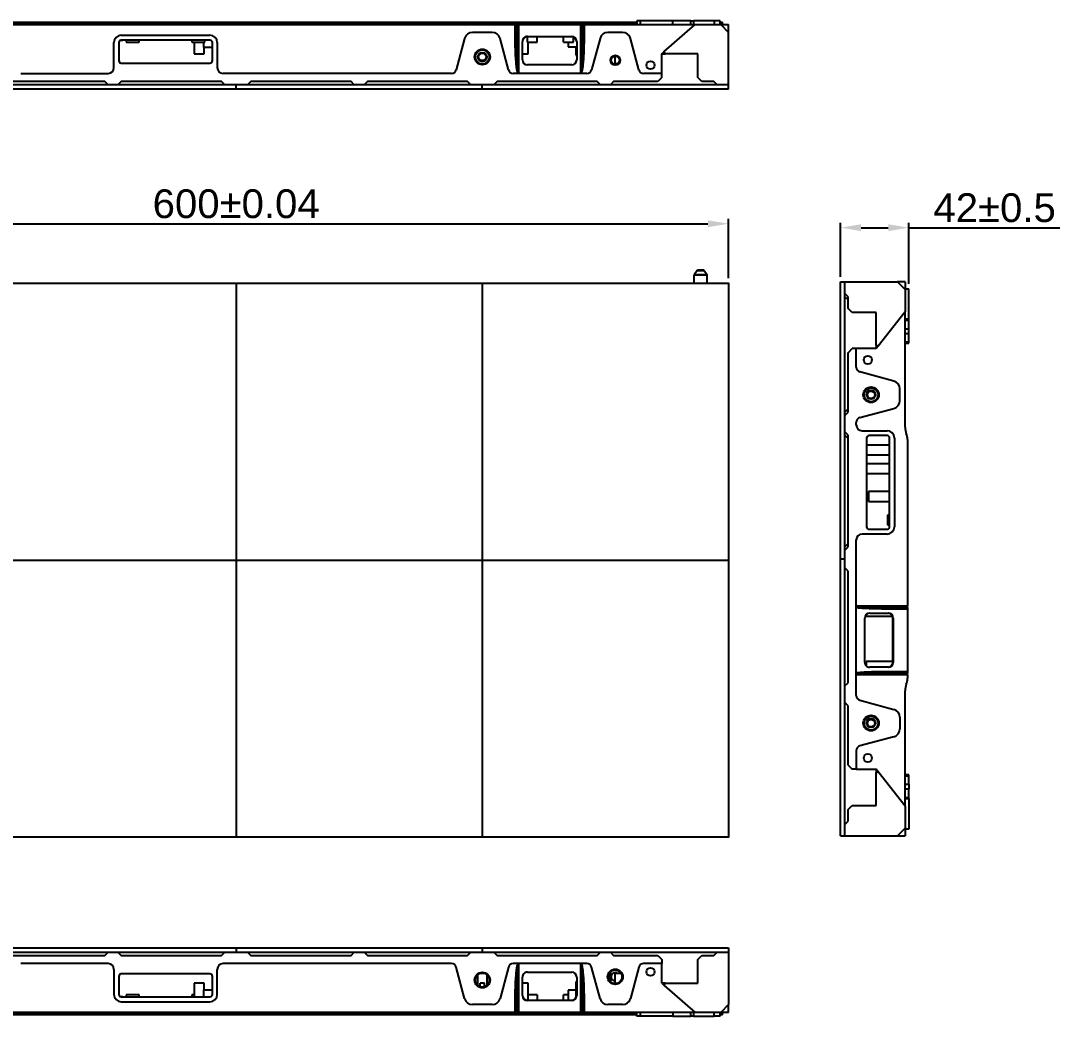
# Model space of a CAD drawing. Header units: millimetres. Extents: x 5797 to 13496, y 1699 to 3075.
# Drawn here: x 6124 to 6759, y 2261 to 2867 of the extents above; entities that cross this region are included whole.
import ezdxf

# ---------------------------------------------------------------- set-up
doc = ezdxf.new("R2010")
doc.units = ezdxf.units.MM
doc.styles.get("Standard").update_dxf_attribs({"font": 'arial.ttf'})
doc.dimstyles.new('UDM_1-5', dxfattribs={"dimscale": 5, "dimtxt": 3.5, "dimasz": 2.5, "dimexe": 0.6, "dimexo": 0.6, "dimtad": 1, "dimtoh": 1, "dimzin": 9, "dimdsep": 46, "dimtxsty": 'Standard', "dimcen": 0, "dimclrd": 2, "dimclre": 2, "dimclrt": 2, "dimadec": 0, "dimazin": 2, "dimtfac": 1, "dimtofl": 0, "dimtmove": 0, "dimatfit": 3, "dimfxl": 1, "dimarcsym": 0})

# ---------------------------------------------------------------- blocks, each defined once
blk = doc.blocks.new('*D4')
at = {"color": 2, "lineweight": -2, "transparency": 16777216}
for p, q in [((5954.84, 2710.64), (5954.84, 2746.89)), ((5967.34, 2743.89), (6542.34, 2743.89)), ((6554.84, 2710.64), (6554.84, 2746.89))]:
    blk.add_line(p, q, dxfattribs=at)
at = {"color": 2, "transparency": 16777216}
for points in [[(5967.34, 2745.97), (5967.34, 2741.8), (5954.84, 2743.89)], [(6542.34, 2745.97), (6542.34, 2741.8), (6554.84, 2743.89)]]:
    blk.add_solid(points, dxfattribs=at)
at = {"layer": 'Defpoints', "color": 0, "transparency": 16777216}
for p in [(6554.84, 2743.89), (5954.84, 2707.64), (6554.84, 2707.64)]:
    blk.add_point(p, dxfattribs=at)
at = {"color": 2, "transparency": 16777216, "insert": (6254.84, 2755.95), "char_height": 17.5, "attachment_point": 5}
blk.add_mtext('600±0.04', dxfattribs=at)
blk = doc.blocks.new('*D7')
at = {"color": 2, "lineweight": -2, "transparency": 16777216}
for p, q in [((6623.12, 2711.44), (6623.12, 2744.48)), ((6664.72, 2707.25), (6664.72, 2744.48)), ((6635.62, 2741.48), (6652.22, 2741.48)), ((6664.72, 2741.48), (6756.77, 2741.48))]:
    blk.add_line(p, q, dxfattribs=at)
at = {"color": 2, "transparency": 16777216}
for points in [[(6635.62, 2743.56), (6635.62, 2739.4), (6623.12, 2741.48)], [(6652.22, 2743.56), (6652.22, 2739.4), (6664.72, 2741.48)]]:
    blk.add_solid(points, dxfattribs=at)
at = {"layer": 'Defpoints', "color": 0, "transparency": 16777216}
for p in [(6664.72, 2741.48), (6623.12, 2708.44), (6664.72, 2704.25)]:
    blk.add_point(p, dxfattribs=at)
at = {"color": 2, "transparency": 16777216, "insert": (6717, 2753.54), "char_height": 17.5, "attachment_point": 5}
blk.add_mtext('42±0.5', dxfattribs=at)

msp = doc.modelspace()

# ---------------------------------------------------------------- linework, layer by layer
at = {"color": 7, "linetype": 'Continuous', "lineweight": 25}
for p, q in [((6010.65, 2866.663), (6499.031, 2866.663)), ((6010.65, 2865.936), (6499.031, 2865.936)), ((6084.34, 2865.163), (6424.84, 2865.163)), ((6424.84, 2858.28), (6424.84, 2865.163)), ((6425.84, 2865.163), (6424.84, 2865.163)), ((6425.84, 2865.163), (6426.84, 2865.163)), ((6425.84, 2858.192), (6425.84, 2865.163)), ((6426.84, 2865.163), (6426.84, 2835.506)), ((6426.84, 2865.163), (6464.84, 2865.163)), ((6464.84, 2835.506), (6464.84, 2865.163)), ((6464.84, 2865.163), (6465.84, 2865.163)), ((6465.84, 2865.163), (6465.84, 2858.192)), ((6466.84, 2865.163), (6465.84, 2865.163)), ((6466.84, 2865.163), (6466.84, 2858.28)), ((6466.84, 2865.163), (6534.496, 2865.163)), ((6501.152, 2867.463), (6499.031, 2867.463)), ((6499.031, 2867.463), (6499.031, 2865.163)), ((6501.152, 2865.163), (6501.152, 2867.463)), ((6520.885, 2867.463), (6501.152, 2867.463)), ((6515.698, 2848.777), (6534.496, 2865.163)), ((6520.885, 2865.163), (6520.885, 2867.463)), ((6531.933, 2867.463), (6520.885, 2867.463)), ((6531.933, 2865.163), (6531.933, 2867.463)), ((6531.933, 2867.463), (6533.516, 2867.463)), ((6533.516, 2867.463), (6533.516, 2865.163)), ((6546.165, 2867.463), (6533.516, 2867.463)), ((6534.496, 2865.163), (6550.14, 2865.163)), ((6546.165, 2867.463), (6546.165, 2865.163)), ((6549.84, 2867.463), (6546.165, 2867.463)), ((6549.84, 2865.163), (6549.84, 2867.463)), ((6549.84, 2866.663), (6551.111, 2866.663)), ((6549.84, 2865.936), (6551.174, 2865.936)), ((6550.14, 2865.163), (6554.84, 2860.463)), ((6550.14, 2865.163), (6554.84, 2865.163)), ((6551.174, 2865.936), (6551.111, 2866.663)), ((6551.174, 2865.936), (6551.242, 2865.163)), ((6554.84, 2860.463), (6554.84, 2865.163)), ((6184.84, 2858.713), (6238.84, 2858.713)), ((6410.805, 2860.463), (6398.876, 2860.463)), ((6490.305, 2860.463), (6481.376, 2860.463)), ((6554.84, 2828.463), (6554.84, 2860.463)), ((6180.34, 2838.963), (6180.34, 2854.213)), ((6183.34, 2854.213), (6183.34, 2843.213)), ((6185.84, 2855.463), (6184.011, 2855.463)), ((6238.84, 2855.713), (6184.84, 2855.713)), ((6185.84, 2855.463), (6185.84, 2855.713)), ((6187.84, 2855.713), (6187.84, 2854.463)), ((6187.84, 2854.463), (6195.84, 2854.463)), ((6195.84, 2854.463), (6195.84, 2855.713)), ((6227.84, 2855.713), (6227.84, 2854.463)), ((6227.84, 2854.463), (6235.84, 2854.463)), ((6229.34, 2854.463), (6229.34, 2847.463)), ((6235.067, 2851.463), (6235.067, 2854.463)), ((6235.84, 2854.463), (6235.84, 2855.713)), ((6240.34, 2843.213), (6240.34, 2854.213)), ((6243.34, 2854.213), (6243.34, 2838.963)), ((6394.046, 2856.757), (6388.936, 2837.687)), ((6420.744, 2837.687), (6415.635, 2856.757)), ((6429.34, 2843.619), (6429.34, 2854.987)), ((6432.34, 2857.953), (6459.34, 2857.953)), ((6432.34, 2857.778), (6432.34, 2857.953)), ((6459.34, 2857.778), (6432.34, 2857.778)), ((6432.34, 2854.463), (6432.34, 2857.778)), ((6432.34, 2854.463), (6438.34, 2854.463)), ((6432.84, 2847.463), (6432.84, 2854.463)), ((6438.34, 2854.463), (6438.34, 2857.778)), ((6454.34, 2854.463), (6454.34, 2857.778)), ((6454.34, 2854.463), (6460.34, 2854.463)), ((6457.16, 2854.463), (6457.16, 2851.663)), ((6457.16, 2851.663), (6462.34, 2851.663)), ((6459.34, 2857.778), (6459.34, 2857.953)), ((6460.34, 2854.463), (6460.34, 2857.608)), ((6461.84, 2851.663), (6461.84, 2846.563)), ((6462.34, 2854.987), (6462.34, 2843.619)), ((6476.546, 2856.757), (6471.436, 2837.687)), ((6500.244, 2837.687), (6495.135, 2856.757)), ((6229.34, 2847.463), (6235.34, 2847.463)), ((6235.067, 2851.463), (6240.34, 2851.463)), ((6235.34, 2847.463), (6235.34, 2851.463)), ((6429.34, 2847.463), (6432.84, 2847.463)), ((6461.84, 2846.563), (6462.34, 2846.563)), ((6485.626, 2845.954), (6485.626, 2841.563)), ((6514.19, 2847.463), (6515.698, 2848.777)), ((6514.19, 2847.463), (6516.19, 2847.463)), ((6514.19, 2835.463), (6514.19, 2847.463)), ((6516.19, 2847.463), (6515.698, 2848.777)), ((6536.19, 2847.463), (6516.19, 2847.463)), ((6536.19, 2832.963), (6536.19, 2847.463)), ((6184.84, 2841.713), (6238.84, 2841.713)), ((6459.34, 2840.653), (6432.34, 2840.653)), ((6485.626, 2841.563), (6487.465, 2841.563)), ((6123.642, 2835.463), (6176.84, 2835.463)), ((6386.038, 2835.463), (6246.84, 2835.463)), ((6468.538, 2835.463), (6423.642, 2835.463)), ((6514.19, 2835.463), (6503.142, 2835.463)), ((6514.19, 2832.963), (6511.69, 2830.463)), ((6514.19, 2832.963), (6514.19, 2835.463)), ((6538.69, 2830.463), (6536.19, 2832.963)), ((6254.84, 2828.463), (6104.84, 2828.463)), ((6174.84, 2830.463), (6113.84, 2830.463)), ((6176.84, 2828.463), (6174.84, 2830.463)), ((6182.84, 2828.463), (6176.84, 2828.463)), ((6184.84, 2830.463), (6182.84, 2828.463)), ((6245.84, 2830.463), (6184.84, 2830.463)), ((6247.84, 2828.463), (6245.84, 2830.463)), ((6261.84, 2828.463), (6247.84, 2828.463)), ((6254.84, 2825.863), (6254.84, 2828.463)), ((6404.84, 2828.463), (6254.84, 2828.463)), ((6263.84, 2830.463), (6261.84, 2828.463)), ((6324.84, 2830.463), (6263.84, 2830.463)), ((6326.84, 2828.463), (6324.84, 2830.463)), ((6332.84, 2828.463), (6326.84, 2828.463)), ((6334.84, 2830.463), (6332.84, 2828.463)), ((6395.84, 2830.463), (6334.84, 2830.463)), ((6397.84, 2828.463), (6395.84, 2830.463)), ((6411.84, 2828.463), (6397.84, 2828.463)), ((6554.84, 2828.463), (6404.84, 2828.463)), ((6404.84, 2825.863), (6404.84, 2828.463)), ((6413.84, 2830.463), (6411.84, 2828.463)), ((6474.84, 2830.463), (6413.84, 2830.463)), ((6476.84, 2828.463), (6474.84, 2830.463)), ((6482.84, 2828.463), (6476.84, 2828.463)), ((6484.84, 2830.463), (6482.84, 2828.463)), ((6511.69, 2830.463), (6484.84, 2830.463)), ((6545.84, 2830.463), (6538.69, 2830.463)), ((6547.84, 2828.463), (6545.84, 2830.463)), ((6554.84, 2828.463), (6547.84, 2828.463)), ((6554.84, 2825.863), (6554.84, 2828.463)), ((6254.84, 2825.863), (6104.84, 2825.863)), ((6404.84, 2825.863), (6254.84, 2825.863)), ((6554.84, 2825.863), (6404.84, 2825.863)), ((6623.117, 2539.688), (6623.117, 2708.438)), ((6623.117, 2708.438), (6625.717, 2708.438)), ((6625.717, 2539.688), (6625.717, 2708.438)), ((6625.717, 2701.438), (6625.717, 2708.438)), ((6625.717, 2708.438), (6657.717, 2708.438)), ((6657.717, 2708.438), (6662.417, 2703.738)), ((6662.417, 2708.438), (6657.717, 2708.438)), ((6662.417, 2708.438), (6662.417, 2703.738)), ((6627.717, 2699.438), (6625.717, 2701.438)), ((6625.717, 2699.438), (6627.717, 2697.438)), ((6627.717, 2692.288), (6627.717, 2699.438)), ((6662.417, 2704.247), (6664.717, 2704.247)), ((6662.417, 2703.738), (6662.417, 2690.192)), ((6664.717, 2685.688), (6664.717, 2704.247)), ((6630.217, 2689.788), (6627.717, 2692.288)), ((6644.717, 2689.788), (6630.217, 2689.788)), ((6644.717, 2669.788), (6644.717, 2689.788)), ((6662.417, 2690.192), (6645.957, 2669.357)), ((6662.417, 2619.955), (6662.417, 2690.192)), ((6664.717, 2685.688), (6662.417, 2685.688)), ((6664.717, 2684.938), (6662.417, 2684.938)), ((6664.717, 2684.938), (6664.717, 2685.688)), ((6664.717, 2679.938), (6664.717, 2684.938)), ((6662.417, 2679.938), (6664.717, 2679.938)), ((6662.417, 2676.938), (6664.717, 2676.938)), ((6664.717, 2676.938), (6664.717, 2679.938)), ((6664.717, 2671.938), (6664.717, 2676.938)), ((6627.717, 2665.288), (6630.217, 2667.788)), ((6632.717, 2667.788), (6630.217, 2667.788)), ((6632.717, 2656.49), (6632.717, 2667.788)), ((6644.717, 2667.788), (6632.717, 2667.788)), ((6645.957, 2669.357), (6644.717, 2669.788)), ((6644.717, 2669.788), (6644.717, 2667.788)), ((6645.957, 2669.357), (6644.717, 2667.788)), ((6662.417, 2671.938), (6664.717, 2671.938)), ((6662.417, 2671.188), (6664.717, 2671.188)), ((6664.717, 2671.188), (6664.717, 2671.938)), ((6627.717, 2629.063), (6627.717, 2665.288)), ((6655.511, 2648.08), (6634.941, 2653.592)), ((6659.217, 2636.125), (6659.217, 2643.25)), ((6627.717, 2631.063), (6625.717, 2629.063)), ((6634.941, 2625.783), (6655.511, 2631.295)), ((6625.717, 2627.063), (6627.717, 2629.063)), ((6625.717, 2627.563), (6626.226, 2627.571)), ((6625.717, 2627.563), (6626.217, 2627.563)), ((6625.717, 2617.063), (6625.717, 2627.063)), ((6627.717, 2615.063), (6625.717, 2617.063)), ((6632.717, 2621.313), (6632.717, 2622.886)), ((6636.217, 2617.813), (6651.467, 2617.813)), ((6625.717, 2615.063), (6627.717, 2613.063)), ((6627.717, 2547.063), (6627.717, 2615.063)), ((6638.967, 2613.313), (6638.967, 2559.313)), ((6651.467, 2614.813), (6640.467, 2614.813)), ((6652.967, 2559.313), (6652.967, 2613.313)), ((6655.967, 2613.313), (6655.967, 2559.313)), ((6663.917, 2612.356), (6663.917, 2511.188)), ((6652.967, 2609.068), (6638.967, 2609.068)), ((6638.967, 2603.068), (6652.967, 2603.068)), ((6652.967, 2597.688), (6638.967, 2597.688)), ((6638.967, 2591.688), (6652.967, 2591.688)), ((6640.217, 2579.288), (6638.967, 2579.288)), ((6652.967, 2580.688), (6640.217, 2580.688)), ((6640.217, 2580.688), (6640.217, 2574.688)), ((6638.967, 2576.088), (6640.217, 2576.088)), ((6640.217, 2574.688), (6652.967, 2574.688)), ((6652.967, 2566.438), (6651.717, 2566.438)), ((6651.717, 2566.438), (6651.717, 2563.438)), ((6651.717, 2563.438), (6651.717, 2560.438)), ((6651.717, 2560.438), (6652.967, 2560.438)), ((6651.467, 2554.813), (6636.217, 2554.813)), ((6640.467, 2557.813), (6651.467, 2557.813)), ((6627.717, 2549.063), (6625.717, 2547.063)), ((6625.717, 2545.063), (6627.717, 2547.063)), ((6632.717, 2456.49), (6632.717, 2551.313)), ((6625.717, 2545.688), (6626.353, 2545.699)), ((6626.342, 2545.688), (6625.717, 2545.688)), ((6625.717, 2534.313), (6625.717, 2545.063)), ((6623.117, 2370.938), (6623.117, 2539.688)), ((6623.117, 2539.688), (6625.717, 2539.688)), ((6625.717, 2370.938), (6625.717, 2539.688)), ((6627.717, 2532.313), (6625.717, 2534.313)), ((6625.717, 2533.688), (6626.342, 2533.688)), ((6626.353, 2533.676), (6625.717, 2533.688)), ((6627.717, 2464.313), (6627.717, 2532.313)), ((6632.717, 2511.188), (6663.917, 2511.188)), ((6632.717, 2510.531), (6649.819, 2510.188)), ((6663.917, 2509.188), (6649.645, 2509.188)), ((6649.819, 2510.188), (6663.917, 2510.188)), ((6663.917, 2510.188), (6663.917, 2511.188)), ((6663.917, 2510.188), (6663.917, 2509.188)), ((6663.917, 2509.188), (6663.917, 2471.188)), ((6637.907, 2476.688), (6637.907, 2503.688)), ((6638.817, 2505.85), (6638.817, 2504.813)), ((6638.817, 2504.813), (6654.816, 2504.813)), ((6640.873, 2506.688), (6652.242, 2506.688)), ((6655.032, 2503.688), (6655.207, 2503.688)), ((6655.032, 2476.688), (6655.032, 2503.688)), ((6655.207, 2503.688), (6655.207, 2476.688)), ((6655.032, 2477.313), (6638.817, 2477.313)), ((6638.817, 2477.313), (6638.817, 2474.525)), ((6652.242, 2473.688), (6640.873, 2473.688)), ((6649.645, 2471.188), (6663.917, 2471.188)), ((6655.032, 2476.688), (6655.207, 2476.688)), ((6663.917, 2471.188), (6663.917, 2470.188)), ((6625.717, 2462.313), (6627.717, 2464.313)), ((6649.819, 2470.188), (6632.717, 2469.845)), ((6663.917, 2469.188), (6632.717, 2469.188)), ((6663.917, 2470.188), (6649.819, 2470.188)), ((6663.917, 2469.188), (6663.917, 2470.188)), ((6663.917, 2469.188), (6663.917, 2467.019)), ((6625.717, 2452.313), (6625.717, 2462.313)), ((6662.417, 2389.183), (6662.417, 2459.42)), ((6627.717, 2450.313), (6625.717, 2452.313)), ((6626.217, 2451.813), (6625.717, 2451.813)), ((6634.941, 2453.592), (6655.511, 2448.08)), ((6627.717, 2414.088), (6627.717, 2450.313)), ((6659.217, 2443.25), (6659.217, 2436.125)), ((6655.511, 2431.295), (6634.941, 2425.783)), ((6632.717, 2422.886), (6632.717, 2411.588)), ((6627.717, 2414.088), (6630.217, 2411.588)), ((6632.717, 2411.588), (6630.217, 2411.588)), ((6632.717, 2411.588), (6644.717, 2411.588)), ((6645.957, 2410.018), (6644.717, 2411.588)), ((6644.717, 2411.588), (6644.717, 2409.588)), ((6644.717, 2409.588), (6645.957, 2410.018)), ((6644.717, 2389.588), (6644.717, 2409.588)), ((6662.417, 2389.183), (6645.957, 2410.018)), ((6664.717, 2408.188), (6662.417, 2408.188)), ((6664.717, 2407.438), (6662.417, 2407.438)), ((6664.717, 2407.438), (6664.717, 2408.188)), ((6664.717, 2402.438), (6664.717, 2407.438)), ((6662.417, 2402.438), (6664.717, 2402.438)), ((6664.717, 2402.438), (6664.717, 2399.438)), ((6664.717, 2399.438), (6662.417, 2399.438)), ((6662.417, 2394.438), (6664.717, 2394.438)), ((6664.717, 2394.438), (6664.717, 2399.438)), ((6664.717, 2393.688), (6664.717, 2394.438)), ((6627.717, 2387.088), (6630.217, 2389.588)), ((6630.217, 2389.588), (6644.717, 2389.588)), ((6662.417, 2393.688), (6664.717, 2393.688)), ((6662.417, 2389.183), (6662.417, 2375.638)), ((6664.717, 2393.688), (6664.717, 2375.128)), ((6627.717, 2379.938), (6627.717, 2387.088)), ((6625.717, 2377.938), (6627.717, 2379.938)), ((6625.717, 2370.938), (6625.717, 2377.938)), ((6662.417, 2375.638), (6657.717, 2370.938)), ((6662.417, 2375.638), (6662.417, 2370.938)), ((6623.117, 2370.938), (6625.717, 2370.938)), ((6625.717, 2370.938), (6657.717, 2370.938)), ((6657.717, 2370.938), (6662.417, 2370.938)), ((6664.717, 2375.128), (6662.417, 2375.128)), ((6104.84, 2302.798), (6254.84, 2302.798)), ((6104.84, 2300.198), (6254.84, 2300.198)), ((6174.84, 2298.198), (6176.84, 2300.198)), ((6176.84, 2300.198), (6182.84, 2300.198)), ((6182.84, 2300.198), (6184.84, 2298.198)), ((6245.84, 2298.198), (6247.84, 2300.198)), ((6247.84, 2300.198), (6261.84, 2300.198)), ((6254.84, 2302.798), (6404.84, 2302.798)), ((6254.84, 2302.798), (6254.84, 2300.198)), ((6254.84, 2300.198), (6404.84, 2300.198)), ((6261.84, 2300.198), (6263.84, 2298.198)), ((6324.84, 2298.198), (6326.84, 2300.198)), ((6326.84, 2300.198), (6332.84, 2300.198)), ((6332.84, 2300.198), (6334.84, 2298.198)), ((6395.84, 2298.198), (6397.84, 2300.198)), ((6397.84, 2300.198), (6411.84, 2300.198)), ((6404.84, 2302.798), (6404.84, 2300.198)), ((6404.84, 2302.798), (6554.84, 2302.798)), ((6404.84, 2300.198), (6554.84, 2300.198)), ((6411.84, 2300.198), (6413.84, 2298.198)), ((6474.84, 2298.198), (6476.84, 2300.198)), ((6476.84, 2300.198), (6482.84, 2300.198)), ((6482.84, 2300.198), (6484.84, 2298.198)), ((6545.84, 2298.198), (6547.84, 2300.198)), ((6547.84, 2300.198), (6554.84, 2300.198)), ((6554.84, 2302.798), (6554.84, 2300.198)), ((6554.84, 2300.198), (6554.84, 2268.198)), ((6113.84, 2298.198), (6174.84, 2298.198)), ((6176.84, 2293.198), (6123.642, 2293.198)), ((6184.84, 2298.198), (6245.84, 2298.198)), ((6386.038, 2293.198), (6246.84, 2293.198)), ((6263.84, 2298.198), (6324.84, 2298.198)), ((6334.84, 2298.198), (6395.84, 2298.198)), ((6413.84, 2298.198), (6474.84, 2298.198)), ((6468.538, 2293.198), (6423.642, 2293.198)), ((6426.84, 2293.155), (6426.84, 2263.498)), ((6464.84, 2263.498), (6464.84, 2293.155)), ((6484.84, 2298.198), (6511.69, 2298.198)), ((6514.19, 2293.198), (6503.142, 2293.198)), ((6511.69, 2298.198), (6514.19, 2295.698)), ((6514.19, 2295.698), (6514.19, 2293.198)), ((6514.19, 2281.198), (6514.19, 2293.198)), ((6536.19, 2295.698), (6538.69, 2298.198)), ((6536.19, 2281.198), (6536.19, 2295.698)), ((6538.69, 2298.198), (6545.84, 2298.198)), ((6180.34, 2289.698), (6180.34, 2274.448)), ((6238.84, 2286.948), (6184.84, 2286.948)), ((6243.34, 2274.448), (6243.34, 2289.698)), ((6394.046, 2271.904), (6388.936, 2290.975)), ((6420.744, 2290.975), (6415.635, 2271.904)), ((6432.34, 2288.008), (6459.34, 2288.008)), ((6476.546, 2271.904), (6471.436, 2290.975)), ((6482.84, 2282.331), (6482.84, 2288.066)), ((6482.84, 2288.066), (6482.84, 2282.331)), ((6485.626, 2287.098), (6485.626, 2281.054)), ((6489.53, 2287.098), (6485.626, 2287.098)), ((6500.244, 2290.975), (6495.135, 2271.904)), ((6183.34, 2285.448), (6183.34, 2274.448)), ((6229.34, 2281.198), (6229.34, 2272.948)), ((6235.34, 2281.198), (6229.34, 2281.198)), ((6235.34, 2277.198), (6235.34, 2281.198)), ((6240.34, 2274.448), (6240.34, 2285.448)), ((6401.84, 2286.209), (6401.84, 2280.188)), ((6406.09, 2281.198), (6403.59, 2281.198)), ((6403.59, 2279.136), (6403.59, 2281.198)), ((6406.09, 2279.136), (6406.09, 2281.198)), ((6407.84, 2280.188), (6407.84, 2286.209)), ((6429.34, 2273.674), (6429.34, 2285.043)), ((6432.84, 2281.198), (6429.34, 2281.198)), ((6432.84, 2270.883), (6432.84, 2281.198)), ((6461.84, 2282.098), (6461.84, 2272.21)), ((6462.34, 2282.098), (6461.84, 2282.098)), ((6462.34, 2285.043), (6462.34, 2273.674)), ((6489.84, 2286.304), (6489.84, 2284.093)), ((6514.19, 2281.198), (6515.698, 2279.884)), ((6516.19, 2281.198), (6514.19, 2281.198)), ((6515.698, 2279.884), (6516.19, 2281.198)), ((6516.19, 2281.198), (6536.19, 2281.198)), ((6187.84, 2274.198), (6187.84, 2272.948)), ((6195.84, 2274.198), (6187.84, 2274.198)), ((6195.84, 2272.948), (6195.84, 2274.198)), ((6227.84, 2274.198), (6227.84, 2272.948)), ((6229.34, 2274.198), (6227.84, 2274.198)), ((6235.067, 2272.948), (6235.067, 2277.198)), ((6235.067, 2277.198), (6240.34, 2277.198)), ((6438.34, 2274.198), (6432.84, 2274.198)), ((6438.34, 2274.198), (6438.34, 2270.883)), ((6454.34, 2270.883), (6454.34, 2274.198)), ((6457.16, 2274.198), (6454.34, 2274.198)), ((6457.16, 2276.998), (6457.16, 2270.883)), ((6461.84, 2276.998), (6457.16, 2276.998)), ((6515.698, 2279.884), (6534.496, 2263.498)), ((6184.011, 2273.198), (6185.84, 2273.198)), ((6184.84, 2272.948), (6238.84, 2272.948)), ((6184.84, 2269.948), (6238.84, 2269.948)), ((6185.84, 2272.948), (6185.84, 2273.198)), ((6410.805, 2268.198), (6398.876, 2268.198)), ((6424.84, 2263.498), (6424.84, 2270.382)), ((6425.84, 2263.498), (6425.84, 2270.469)), ((6432.34, 2270.883), (6432.34, 2270.708)), ((6432.34, 2270.883), (6459.34, 2270.883)), ((6459.34, 2270.708), (6432.34, 2270.708)), ((6459.34, 2270.883), (6459.34, 2270.708)), ((6465.84, 2270.469), (6465.84, 2263.498)), ((6466.84, 2270.382), (6466.84, 2263.498)), ((6490.305, 2268.198), (6481.376, 2268.198)), ((6554.84, 2268.198), (6550.14, 2263.498)), ((6554.84, 2263.498), (6554.84, 2268.198)), ((6499.031, 2262.726), (6010.65, 2262.726)), ((6499.031, 2261.998), (6010.65, 2261.998)), ((6424.84, 2263.498), (6084.34, 2263.498)), ((6424.84, 2263.498), (6425.84, 2263.498)), ((6426.84, 2263.498), (6425.84, 2263.498)), ((6464.84, 2263.498), (6426.84, 2263.498)), ((6465.84, 2263.498), (6464.84, 2263.498)), ((6465.84, 2263.498), (6466.84, 2263.498)), ((6534.496, 2263.498), (6466.84, 2263.498)), ((6499.031, 2261.198), (6499.031, 2263.498)), ((6501.152, 2261.198), (6499.031, 2261.198)), ((6501.152, 2261.198), (6501.152, 2263.498)), ((6520.885, 2261.198), (6501.152, 2261.198)), ((6520.885, 2263.498), (6520.885, 2261.198)), ((6520.885, 2261.198), (6531.933, 2261.198)), ((6531.933, 2261.198), (6531.933, 2263.498)), ((6533.516, 2261.198), (6531.933, 2261.198)), ((6533.516, 2263.498), (6533.516, 2261.198)), ((6533.516, 2261.198), (6546.165, 2261.198)), ((6550.14, 2263.498), (6534.496, 2263.498)), ((6546.165, 2261.198), (6546.165, 2263.498)), ((6549.84, 2261.198), (6546.165, 2261.198)), ((6549.84, 2261.198), (6549.84, 2263.498)), ((6551.174, 2262.726), (6549.84, 2262.726)), ((6551.111, 2261.998), (6549.84, 2261.998)), ((6554.84, 2263.498), (6550.14, 2263.498)), ((6551.111, 2261.998), (6551.174, 2262.726)), ((6551.242, 2263.498), (6551.174, 2262.726))]:
    msp.add_line(p, q, dxfattribs=at)
at = {"color": 7, "linetype": 'Continuous'}
for p, q in [((6533.84, 2707.642), (6533.84, 2712.545)), ((6541.84, 2712.545), (6533.84, 2712.545)), ((6535.715, 2715.327), (6533.876, 2712.731)), ((6541.805, 2712.731), (6533.876, 2712.731)), ((6535.715, 2715.327), (6539.966, 2715.327)), ((6539.502, 2715.642), (6536.179, 2715.642)), ((6539.966, 2715.327), (6541.805, 2712.731)), ((6541.84, 2707.642), (6541.84, 2712.545)), ((6533.84, 2707.642), (6541.84, 2707.642))]:
    msp.add_line(p, q, dxfattribs=at)
for p, q in [((6254.84, 2707.642), (6254.84, 2370.142)), ((6404.84, 2707.642), (6404.84, 2370.142)), ((5954.84, 2538.892), (6554.84, 2538.892))]:
    msp.add_line(p, q)
msp.add_lwpolyline([(5954.84, 2707.642), (6554.84, 2707.642), (6554.84, 2370.142), (5954.84, 2370.142)], close=True)
at = {"color": 7, "linetype": 'Continuous', "lineweight": 25}
for centre, radius in [((6404.84, 2845.463), 4.75), ((6404.84, 2845.463), 4.25), ((6404.84, 2845.463), 2.75), ((6404.84, 2845.463), 2.25), ((6485.84, 2843.463), 3), ((6485.84, 2843.463), 2.5), ((6507.34, 2840.463), 2.5), ((6639.717, 2660.938), 2.5), ((6641.717, 2639.688), 4.75), ((6641.717, 2639.688), 4.25), ((6641.717, 2639.688), 2.75), ((6641.717, 2639.688), 2.25), ((6641.717, 2439.688), 4.75), ((6641.717, 2439.688), 4.25), ((6641.717, 2439.688), 2.75), ((6641.717, 2439.688), 2.25), ((6639.717, 2418.438), 2.5), ((6404.84, 2283.198), 4.75), ((6404.84, 2283.198), 4.25), ((6485.84, 2285.198), 4.65), ((6485.84, 2285.198), 4.15), ((6507.34, 2288.198), 2.5)]:
    msp.add_circle(centre, radius, dxfattribs=at)
for centre, radius, start, end in [((6184.84, 2854.213), 4.5, 90, 180), ((6238.84, 2854.213), 4.5, 0, 90), ((6398.876, 2855.463), 5, 90, 165), ((6410.805, 2855.463), 5, 15, 90), ((6425.088, 2855.346), 2.944, 75.204055, 94.833806), ((6466.592, 2855.346), 2.944, 85.166194, 104.795945), ((6481.376, 2855.463), 5, 90, 165), ((6490.305, 2855.463), 5, 15, 90), ((6184.84, 2854.213), 1.5, 90, 180), ((6238.84, 2854.213), 1.5, 0, 90), ((6176.84, 2838.963), 3.5, 270, 0), ((6184.84, 2843.213), 1.5, 180, 270), ((6238.84, 2843.213), 1.5, 270, 0), ((6246.84, 2838.963), 3.5, 180, 270), ((6386.038, 2838.463), 3, 270, 345), ((6423.642, 2838.463), 3, 195, 270), ((6468.538, 2838.463), 3, 270, 345), ((6503.142, 2838.463), 3, 195, 270), ((6635.717, 2656.49), 3, 180, 255), ((6654.217, 2643.25), 5, 0, 75), ((6654.217, 2636.125), 5, 285, 0), ((6635.717, 2622.886), 3, 105, 180), ((6636.217, 2621.313), 3.5, 180, 270), ((6651.467, 2613.313), 4.5, 0, 90), ((6672.717, 2619.955), 10.3, 180, 202.331645), ((6640.467, 2613.313), 1.5, 90, 180), ((6651.467, 2613.313), 1.5, 0, 90), ((6654.217, 2612.356), 9.7, 0, 22.331645), ((6636.217, 2551.313), 3.5, 90, 180), ((6640.467, 2559.313), 1.5, 180, 270), ((6651.467, 2559.313), 1.5, 270, 0), ((6651.467, 2559.313), 4.5, 270, 0), ((6651.215, 2509.43), 1.589, 151.518387, 188.779461), ((6651.215, 2470.945), 1.589, 171.220539, 208.481613), ((6654.217, 2467.019), 9.7, 337.668355, 0), ((6672.717, 2459.42), 10.3, 157.668355, 180), ((6635.717, 2456.49), 3, 180, 255), ((6654.217, 2443.25), 5, 0, 75), ((6654.217, 2436.125), 5, 285, 0), ((6635.717, 2422.886), 3, 105, 180), ((6176.84, 2289.698), 3.5, 0, 90), ((6246.84, 2289.698), 3.5, 90, 180), ((6386.038, 2290.198), 3, 15, 90), ((6423.642, 2290.198), 3, 90, 165), ((6468.538, 2290.198), 3, 15, 90), ((6503.142, 2290.198), 3, 90, 165), ((6184.84, 2285.448), 1.5, 90, 180), ((6238.84, 2285.448), 1.5, 0, 90), ((6485.84, 2285.198), 2.5, 49.464198, 265.089472), ((6184.84, 2274.448), 4.5, 180, 270), ((6184.84, 2274.448), 1.5, 180, 270), ((6238.84, 2274.448), 1.5, 270, 0), ((6238.84, 2274.448), 4.5, 270, 0), ((6398.876, 2273.198), 5, 195, 270), ((6410.805, 2273.198), 5, 270, 345), ((6425.088, 2273.315), 2.944, 265.166194, 284.795945), ((6466.592, 2273.315), 2.944, 255.204055, 274.833806), ((6481.376, 2273.198), 5, 195, 270), ((6490.305, 2273.198), 5, 270, 345)]:
    msp.add_arc(centre, radius, start, end, dxfattribs=at)
at = {"color": 7, "linetype": 'Continuous'}
for centre, start, end in [((6534.34, 2712.545), 158.198591, 180), ((6536.179, 2715.142), 90, 158.198591), ((6539.502, 2715.142), 21.801409, 90), ((6541.34, 2712.545), 0, 21.801409)]:
    msp.add_arc(centre, 0.5, start, end, dxfattribs=at)
at = {"color": 7, "linetype": 'Continuous', "lineweight": 25}
for centre, major_axis, start_param, end_param in [((6432.34, 2854.987), (3, 0), 1.5707963, 3.1415927), ((6432.34, 2854.812), (3, 0), 1.5707963, 3.1415927), ((6459.34, 2854.987), (3, 0), 0, 1.5707963), ((6459.34, 2854.812), (3, 0), 0, 1.5707963), ((6432.34, 2843.619), (3, 0), 3.1415927, 4.712389), ((6459.34, 2843.619), (3, 0), 4.712389, 6.2831853), ((6640.873, 2503.688), (0, 3), 0, 1.5707963), ((6652.067, 2503.688), (0, 3), 4.712389, 6.2831853), ((6652.242, 2503.688), (0, 3), 4.712389, 6.2831853), ((6640.873, 2476.688), (0, 3), 1.5707963, 3.1415927), ((6652.067, 2476.688), (0, 3), 3.1415927, 4.712389), ((6652.242, 2476.688), (0, 3), 3.1415927, 4.712389), ((6432.34, 2285.043), (3, 0), 1.5707963, 3.1415927), ((6459.34, 2285.043), (3, 0), 0, 1.5707963), ((6432.34, 2273.849), (3, 0), 3.1415927, 4.712389), ((6459.34, 2273.849), (3, 0), 4.712389, 6.2831853), ((6432.34, 2273.674), (3, 0), 3.1415927, 4.712389), ((6459.34, 2273.674), (3, 0), 4.712389, 6.2831853)]:
    msp.add_ellipse(centre, major_axis=major_axis, ratio=0.9885696, start_param=start_param, end_param=end_param, dxfattribs=at)
for points, knots in [([(6426.717, 2835.463), (6426.686, 2835.49), (6426.594, 2835.572), (6426.48, 2835.783), (6426.327, 2836.154), (6426.167, 2836.723), (6425.91, 2837.923), (6425.63, 2839.911), (6425.31, 2843.24), (6425.049, 2847.617), (6424.872, 2852.838), (6424.851, 2856.454), (6424.84, 2858.28)], [0, 0, 0, 0, 0.0052957, 0.0160324, 0.0305984, 0.0577563, 0.0928115, 0.1906113, 0.319083, 0.5286911, 0.7619812, 1, 1, 1, 1]), ([(6426.84, 2835.506), (6426.836, 2835.506), (6426.828, 2835.507), (6426.811, 2835.514), (6426.778, 2835.543), (6426.71, 2835.673), (6426.578, 2836.194), (6426.31, 2838.376), (6425.926, 2845.807), (6425.877, 2852.844), (6425.84, 2858.192)], [0, 0, 0, 0, 0.0005115, 0.0010586, 0.0023635, 0.0062207, 0.019948, 0.0730083, 0.2953654, 1, 1, 1, 1]), ([(6465.84, 2858.192), (6465.803, 2852.844), (6465.754, 2845.807), (6465.37, 2838.376), (6465.103, 2836.194), (6464.971, 2835.673), (6464.903, 2835.543), (6464.869, 2835.514), (6464.852, 2835.507), (6464.844, 2835.506), (6464.84, 2835.506)], [0, 0, 0, 0, 0.70463456, 0.92699171, 0.98005197, 0.99377929, 0.9976365, 0.99894136, 0.99948847, 1, 1, 1, 1]), ([(6466.84, 2858.28), (6466.829, 2856.454), (6466.808, 2852.838), (6466.632, 2847.616), (6466.369, 2843.241), (6466.053, 2839.91), (6465.735, 2837.722), (6465.446, 2836.375), (6465.19, 2835.753), (6465.064, 2835.552), (6464.994, 2835.49), (6464.964, 2835.463)], [0, 0, 0, 0, 0.2380178, 0.4713073, 0.6809453, 0.8093917, 0.9072263, 0.9694007, 0.9879405, 0.9947002, 1, 1, 1, 1]), ([(6649.645, 2509.188), (6647.55, 2509.203), (6643.515, 2509.234), (6637.868, 2509.437), (6634.326, 2509.73), (6632.717, 2509.863)], [0, 0, 0, 0, 0.3708501, 0.71434, 1, 1, 1, 1]), ([(6632.717, 2470.513), (6634.326, 2470.645), (6637.868, 2470.938), (6643.515, 2471.141), (6647.55, 2471.172), (6649.645, 2471.188)], [0, 0, 0, 0, 0.2856494, 0.6291339, 1, 1, 1, 1]), ([(6424.84, 2270.382), (6424.851, 2272.208), (6424.873, 2275.823), (6425.048, 2281.045), (6425.312, 2285.42), (6425.627, 2288.752), (6425.945, 2290.94), (6426.234, 2292.286), (6426.491, 2292.908), (6426.616, 2293.11), (6426.686, 2293.171), (6426.717, 2293.198)], [0, 0, 0, 0, 0.23801784, 0.47130725, 0.68094533, 0.80939172, 0.90722627, 0.96940074, 0.98794051, 0.99470015, 1, 1, 1, 1]), ([(6425.84, 2270.469), (6425.877, 2275.818), (6425.926, 2282.855), (6426.31, 2290.285), (6426.578, 2292.467), (6426.71, 2292.989), (6426.778, 2293.118), (6426.811, 2293.147), (6426.828, 2293.154), (6426.836, 2293.155), (6426.84, 2293.155)], [0, 0, 0, 0, 0.7046346, 0.9269917, 0.980052, 0.9937793, 0.9976365, 0.9989414, 0.9994885, 1, 1, 1, 1]), ([(6464.84, 2293.155), (6464.844, 2293.155), (6464.852, 2293.154), (6464.869, 2293.147), (6464.903, 2293.118), (6464.971, 2292.989), (6465.103, 2292.467), (6465.37, 2290.285), (6465.754, 2282.855), (6465.803, 2275.818), (6465.84, 2270.469)], [0, 0, 0, 0, 0.0005115, 0.0010586, 0.0023635, 0.0062207, 0.019948, 0.0730083, 0.2953654, 1, 1, 1, 1]), ([(6464.964, 2293.198), (6464.994, 2293.171), (6465.087, 2293.089), (6465.201, 2292.879), (6465.354, 2292.507), (6465.514, 2291.938), (6465.771, 2290.738), (6466.051, 2288.75), (6466.37, 2285.421), (6466.632, 2281.045), (6466.808, 2275.823), (6466.83, 2272.208), (6466.84, 2270.382)], [0, 0, 0, 0, 0.0052957, 0.0160324, 0.0305984, 0.0577563, 0.0928115, 0.1906113, 0.319083, 0.5286911, 0.7619812, 1, 1, 1, 1])]:
    msp.add_open_spline(points, degree=3, knots=knots, dxfattribs=at)

# ---------------------------------------------------------------- dimensions: what is measured, and where the dimension line sits
for base, p1, p2, text, picture, middle in [((6554.84, 2743.886), (5954.84, 2707.642), (6554.84, 2707.642), '<>±0.04', '*D4', (6254.84, 2755.761)), ((6664.717, 2741.479), (6623.117, 2708.438), (6664.717, 2704.247), '42±0.5', '*D7', (6735.134, 2753.354))]:
    dim = msp.add_linear_dim(base=base, p1=p1, p2=p2, text=text, dimstyle='UDM_1-5')
    dim.commit()
    dim.dimension.update_dxf_attribs({"geometry": picture, "text_midpoint": middle})

doc.saveas('drawing.dxf')
